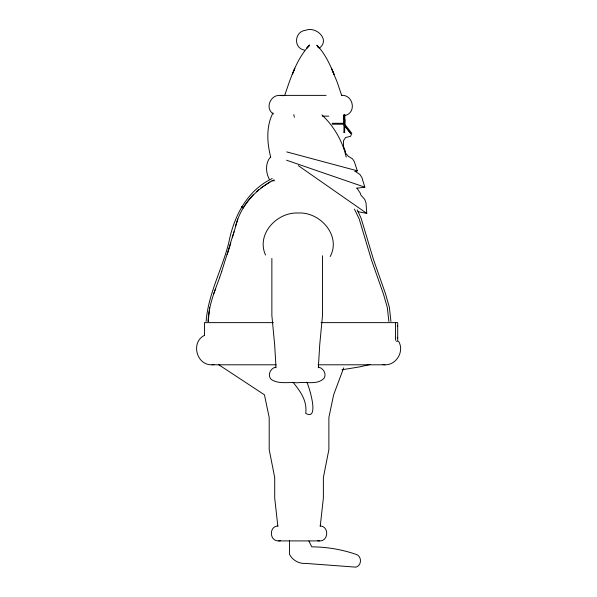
<?xml version="1.0" encoding="UTF-8"?>
<svg xmlns="http://www.w3.org/2000/svg" width="597" height="597" viewBox="0 0 597 597"><rect width="100%" height="100%" fill="white"/><g stroke="black" fill="none" stroke-linecap="round" stroke-linejoin="round"><path stroke-width="0.9" d="M344.827 122.639L344.865 119.221M318.335 367.812L319.723 344.76L322.507 315.425L322.507 255.732M206.114 321.432C208.204 293.843 222.241 269.187 228.8 242.561C233.86 216.435 247.039 190.443 272.172 178.555M208.122 321.484C208.495 305.992 214.532 291.642 219.733 277.292M208.166 321.484L209.711 307.582M320.238 526.144L323.373 498.055L323.373 477.555L328.88 449.578L328.88 417.467L333.648 394.789L343.7 367.886M343.954 119.221L343.969 114.751M344.641 114.475L344.73 115.199M344.865 114.87L344.641 132.661L344.014 132.497L344.178 131.87M344.185 123.43L344.23 124.213L332.156 124.213M232.39 237.397L237.86 218.942M234.054 231.643L221.651 271.635M230.763 243.143L227.241 254.591M284.62 95.624C290.702 78.013 296.44 59.028 309.582 45.223M235.584 225.867C238.822 214.174 244.942 203.308 253.374 194.57M219.689 277.292L221.688 271.635M213.569 294.142L215.666 288.538M294.903 68.2L292.329 74.349L294.254 69.745M330.186 256.553C341.462 235.658 320.067 211.674 298.224 213.017C277.045 211.86 255.986 234.158 265.523 255.009M272.993 112.945C265.986 126.258 267.023 143.019 270.74 157.227M344.73 121.146L344.73 120.497M309.589 45.066L306.604 48.327L309.552 45.275M270.583 156.996C265.202 162.727 265.65 172.6 269.299 179.175M256.71 191.473L258.717 189.622M319.291 48.163C330.671 39.85 316.126 25.969 305.694 30.283C294.358 31.417 293.082 48.066 304.477 50.111M204.211 335.469C190.488 342.596 196.622 365.491 212.069 364.797L276.127 364.797M260.896 187.98L269.986 181.958M274.03 179.809C261.576 186.294 250.77 195.831 243.345 207.801L241.561 206.786L243.218 207.965M275.538 367.148C270.351 368.416 267.068 375.401 271.277 379.476C278.732 384.49 288.747 381.804 297.187 382.811C305.798 381.393 317.641 385.416 324.201 378.08C326.701 373.7 323.343 368.394 318.843 367.148M344.976 115.527C356.924 112.788 353.282 94.326 341.38 95.378M354.767 171.548L357.327 170.824L354.29 161.563L352.446 158.795L348.372 156.317L345.708 153.347M370.476 364.424L359.655 366.886L341.962 369.774M355.625 171.637L359.984 174.555L361.894 177.533L364.827 187.174L356.752 188.204M212.069 364.797L214.51 364.476M318.074 364.797L384.931 364.797C396.542 365.148 404.654 351.111 398.542 341.223M277.993 525.964C268.747 526.263 269.396 541.33 278.642 540.912L319.432 540.912C328.671 541.33 329.328 526.263 320.074 525.964M278.642 540.912L280.59 540.658M326.089 95.378L280.202 95.378C270.411 94.513 264.575 108.587 273.396 113.923M322.395 116.139L328.798 116.139M332.156 123.295L344.23 123.295M271.956 180.794L274.568 180.794M273.433 322.634L204.458 322.634L204.458 335.648M321.067 322.634L397.706 322.634L397.706 341.223L396.266 341.223M397.169 325.872L397.706 325.872M397.169 337.984L397.706 337.984M280.202 95.378L283.12 95.729M382.49 364.476L384.931 364.797M317.485 540.658L319.432 540.912M356.916 188.018L360.401 193.376L360.812 194.98L364.707 199.338L366.006 202.913L366.767 213.39L357.999 211.674M286.747 151.907L357.327 170.824M286.56 160.22L364.827 187.174M218.703 364.722L264.426 394.789L269.195 417.467L269.195 449.578L274.702 477.555L274.702 498.055L277.836 526.144M298.291 165.623L366.767 213.39M344.178 115.266L343.954 114.87M321.91 114.885C333.895 126.168 342.506 141.056 346.23 157.093M317.358 45.723C325.059 53.805 329.842 64.125 334.022 74.349L331.447 68.2M317.432 46.305L318.358 47.775M357.215 209.838L361.095 218.218L373.521 259.658L385.423 293.5L389.348 307.186L390.931 321.432M354.454 209.122L359.185 218.942L371.573 260.285L383.475 294.142L387.334 307.582L388.878 321.484M292.97 382.237C300.373 391.259 307.351 400.818 305.731 413.408C319.91 421.325 309.052 386.386 306.828 382.177M332.089 69.745L337.253 82.304L341.723 95.624M308.903 540.979L311.768 546.859C326.79 546.934 341.79 549.464 356.006 554.329C361.969 556.061 361.969 565.419 356.006 567.15L305.433 563.389C298.948 563.874 292.418 560.158 289.523 554.329L289.523 540.725M293.814 114.594L294.358 117.251M343.618 115.609L344.171 119.176M344.715 122.743L344.991 124.527L351.797 133.318L350.566 136.332L345.544 137.541L343.521 140.631L343.521 146.549L345.417 151.354L345.417 154.048M276.038 367.812L274.657 344.76L271.866 315.425L271.866 258.426M395.55 322.634L395.55 340.297M343.954 123.572L343.954 132.265M343.439 118.997L343.439 124.46M319.067 47.559L316.768 45.223L319.746 48.327L319.067 47.559M350.67 133.482L343.805 124.542L350.67 133.482"/></g></svg>
